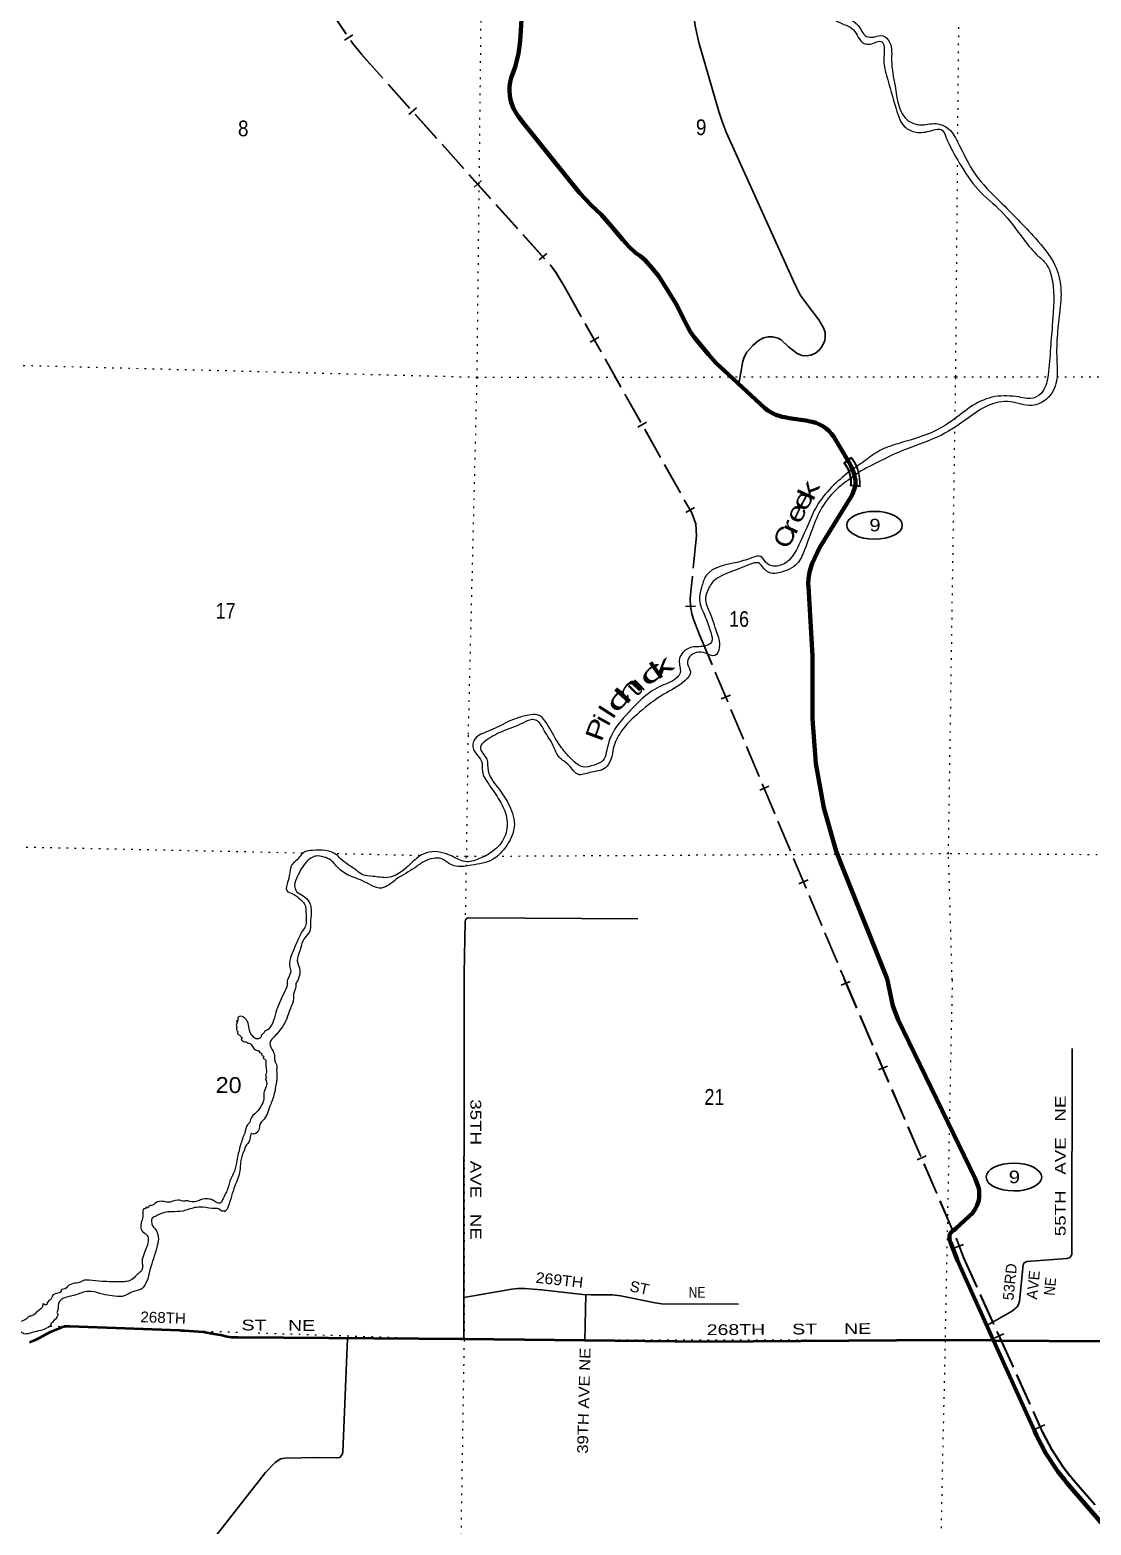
# Model space of a CAD drawing. Header units: feet. Extents: x -493433 to -244333, y 184684 to 373072.
# Drawn here: x -295045 to -283230, y 271217 to 287865 of the extents above; entities that cross this region are included whole.
import ezdxf
from ezdxf.enums import TextEntityAlignment as Align

# ---------------------------------------------------------------- set-up
doc = ezdxf.new("R2010")
doc.units = ezdxf.units.FT
doc.header["$LTSCALE"] = 60
doc.linetypes.add('DOTTED', pattern=[1.5, 0.3, -1.2])
doc.linetypes.add('LONG_DASHED', pattern=[7.5, 6, -1.5])
for name, color, linetype, lineweight in [('17', 7, 'Continuous', 25), ('23', 7, 'Continuous', 70), ('26', 7, 'Continuous', 40), ('27', 7, 'Continuous', 13), ('29', 7, 'Continuous', 25), ('30', 7, 'Continuous', 13), ('39', 7, 'Continuous', 13), ('41', 7, 'Continuous', 13), ('59', 7, 'Continuous', 13), ('63', 7, 'Continuous', 25), ('7', 7, 'DOTTED', 13)]:
    doc.layers.add(name, color=color, linetype=linetype, lineweight=lineweight)

msp = doc.modelspace()

# ---------------------------------------------------------------- linework, layer by layer
at = {"layer": '17'}
for centre in [(-285641.79, 282349.87), (-284089.24, 275092.34)]:
    msp.add_ellipse(centre, major_axis=(-309.24, 1), ratio=0.500121, dxfattribs=at)
at = {"layer": '23'}
msp.add_line((-285940.25, 283076.76), (-285940.52, 283077.22), dxfattribs=at)
for points in [[(-285940.52, 283077.22), (-286071.07, 283297.53), (-286093.24, 283334.19), (-286119.12, 283368.32), (-286148.43, 283399.57), (-286180.85, 283427.58), (-286216.01, 283452.04), (-286253.54, 283472.7), (-286293.02, 283489.32), (-286334.03, 283501.73), (-286376.1, 283509.78), (-286384.94, 283510.89), (-286590.22, 283543.59), (-286619.9, 283548.05), (-286644.79, 283551.79), (-286669.9, 283557.84), (-286693.78, 283563.59), (-286741.17, 283580.42), (-286786.53, 283602.1), (-286829.38, 283628.41), (-286861.43, 283652.5), (-287365.04, 284118.04), (-287404.56, 284156.06), (-287488.87, 284250.31), (-287629.23, 284421.94), (-287647.67, 284444.47), (-287692.84, 284508.56), (-287731.07, 284577.02), (-287852.73, 284817.1), (-288003.99, 285062.44), (-288047.6, 285125.17), (-288139.47, 285237.06), (-288150.75, 285251.1), (-288196.4, 285300.74), (-288246.98, 285345.35), (-288301.95, 285384.41), (-288374.5, 285450.46), (-288442.26, 285526.26), (-288582.99, 285695.23), (-288683.96, 285810.21), (-288791.9, 285910.26), (-288924.93, 286051.78), (-289548.03, 286825.34), (-289607.34, 286905.69), (-289635.69, 286947.09), (-289659.56, 286991.22), (-289678.68, 287037.6), (-289692.85, 287085.73), (-289701.91, 287135.07), (-289705.77, 287185.09), (-289704.37, 287235.24), (-289697.74, 287284.97), (-289685.95, 287333.74), (-289669.12, 287381), (-289659.44, 287402.73), (-289639.67, 287463.56), (-289605.89, 287602.47), (-289586.82, 287744.16), (-289567.88, 288035.23)], [(-285502.4, 277297.73), (-286000.83, 278549.23), (-286068.94, 278722.69), (-286207.35, 279203.21), (-286294.78, 279695.57), (-286330.26, 280194.36), (-286330.97, 280248.8), (-286333.23, 280896.08), (-286375.53, 281666.73), (-286379.51, 281693.94), (-286375.92, 281757.63), (-286365.14, 281825.62), (-286347.31, 281892.12), (-286335.49, 281923.11), (-286255.59, 282099.23), (-285904.74, 282663.13), (-285888.42, 282697.6), (-285855.35, 282780.66), (-285851.94, 282807.75), (-285853.99, 282848.71), (-285862.83, 282896.28), (-285869.64, 282923.37), (-285883.94, 282961.02), (-285900.27, 283002.65), (-285925.46, 283048.23), (-285940.52, 283077.22)], [(-284315.35, 273270.96), (-284718.56, 274163.7), (-284795.4, 274366.46), (-284801.08, 274383.37), (-284804.97, 274400.78), (-284807.01, 274418.5), (-284807.05, 274422.81), (-284806.32, 274447.85), (-284791.59, 274472.81), (-284789.75, 274475.24), (-284784.04, 274481.32), (-284758.92, 274499.97), (-284734.06, 274524.88), (-284548.4, 274694.68), (-284534.46, 274712.69), (-284516.39, 274740.84), (-284501.36, 274770.73), (-284489.54, 274802.02), (-284481.05, 274834.38), (-284476, 274867.45), (-284474.42, 274900.87), (-284476.35, 274934.26), (-284481.76, 274967.28), (-284490.59, 274999.54), (-284519.35, 275075.02), (-285379.44, 276843.29), (-285438.27, 276997.43), (-285502.4, 277297.73)], [(-280615.46, 267950), (-281331.4, 269111.79), (-281375.71, 269184.82), (-281426.93, 269263.54), (-281581.37, 269467.39), (-281609.47, 269500.41), (-283482.64, 271665.95), (-283502.81, 271690.95), (-283523.4, 271715.95), (-283601.34, 271814.56), (-283736.62, 272020.66), (-283836.71, 272214.77), (-283849.65, 272239.85), (-283860.9, 272264.77), (-284315.35, 273270.96)]]:
    msp.add_lwpolyline(points, dxfattribs=at)
at = {"layer": '26'}
for points in [[(-284315.35, 273270.96), (-284322.59, 273271), (-284862.12, 273276.91), (-287528.57, 273256.63), (-290211.12, 273285.74), (-292727.51, 273304.27), (-292744.63, 273303.95), (-292796.34, 273306.59), (-292847.49, 273314.63), (-292921.37, 273330.98), (-292946.4, 273336.52), (-292971.37, 273340.62), (-293115.12, 273364.21), (-293325.65, 273379.49), (-293354.32, 273381.57), (-293375.65, 273382.34), (-294599.18, 273426.78), (-294625.61, 273427.74), (-294649.18, 273428.04), (-294662.14, 273426.53), (-294665.76, 273425.72), (-294684.95, 273420.19), (-294715.76, 273407.42), (-294818.76, 273364.7), (-294949.66, 273293.88), (-294994.73, 273271.2), (-295049.22, 273250.16)], [(-284315.35, 273270.96), (-282467.36, 273259.71)]]:
    msp.add_lwpolyline(points, dxfattribs=at)
at = {"layer": '29'}
for p, q in [((-287597.68, 287724.48), (-287376.39, 286957.13)), ((-290210.89, 277358.47), (-290199.67, 277938.17)), ((-290160.8, 277978.3), (-288275.04, 277967.76)), ((-290210.89, 277358.47), (-290213.07, 273288.65)), ((-288855.33, 273783.66), (-288868.44, 273271.17))]:
    msp.add_line(p, q, dxfattribs=at)
for points in [[(-287597.68, 287724.48), (-287638.91, 287911.37), (-287650.88, 287994.13), (-287656.33, 288111.74), (-287665.04, 288264.2), (-287674.82, 288320.83), (-287719.13, 288482.1)], [(-287292.72, 286726.7), (-287338.53, 286846.36), (-287376.39, 286957.13)], [(-287292.72, 286726.7), (-286544.02, 285068.8), (-286508.05, 284989.49)], [(-287150.75, 283925.12), (-287106.7, 284176.13), (-287091.46, 284219.69), (-287063.16, 284276.32), (-286997.86, 284350.37), (-286936.91, 284404.82), (-286878.13, 284435.31), (-286823.71, 284446.2), (-286773.65, 284446.2), (-286712.7, 284430.96), (-286680.05, 284413.53), (-286597.33, 284337.3), (-286503.73, 284263.25), (-286451.49, 284241.47), (-286403.6, 284237.11), (-286349.18, 284243.65), (-286296.93, 284267.61), (-286253.4, 284302.45), (-286222.92, 284343.84), (-286194.62, 284407), (-286190.27, 284450.56), (-286192.45, 284494.12), (-286209.86, 284546.39), (-286262.11, 284635.69), (-286436.25, 284868.73), (-286471.08, 284914.47), (-286508.05, 284989.49)], [(-290199.67, 277938.17), (-290195.15, 277953.13), (-290187.54, 277965.66), (-290174.48, 277974.91), (-290160.8, 277978.3)], [(-283440.69, 276522.59), (-283443.65, 274234.04), (-283452.71, 274215.83), (-283462.09, 274201.76), (-283472.73, 274194), (-283500.64, 274186.6), (-283946.31, 274151.79), (-283974.38, 274137.99), (-283986.17, 274114.26), (-284026.47, 273711.38), (-284037.75, 273673.31), (-284054.16, 273647.51), (-284106.67, 273601.81), (-284392.23, 273441.17)], [(-290212.82, 273752.74), (-289677.83, 273843.41), (-289612.89, 273850.39), (-289533.18, 273850.39), (-289349.36, 273837.96), (-288889.54, 273785.97), (-288801.7, 273780.03), (-288557.06, 273780.46), (-288468.79, 273770.65), (-288083.94, 273689.94), (-288011.62, 273679.17), (-287154.53, 273678.57)], [(-291507.89, 273295.29), (-291561.15, 272029.65), (-291568.3, 272004.2), (-291578.86, 271987.18), (-291596.44, 271971.36), (-291626.5, 271964.19), (-291830.75, 271969.59), (-292205.55, 271961.69), (-292254.09, 271954.35), (-292315.05, 271912.13), (-292422.93, 271801.97), (-292971.52, 271100.56), (-292998.21, 271041.25), (-293013.72, 270950.45), (-293006.31, 270823.62), (-292979.26, 270557.01), (-292969.42, 270228.17), (-292968.34, 267941.58), (-293120.81, 262709.59), (-293141.34, 260338.67)]]:
    msp.add_lwpolyline(points, dxfattribs=at)
at = {"layer": '39'}
msp.add_line((-285791.2, 282954.65), (-285908.52, 282869.88), dxfattribs=at)
for points in [[(-283310.21, 298082.26), (-283478.04, 298027.38), (-283539.15, 297959.36), (-283506.08, 297827.86), (-283400.51, 297687.59), (-283339.88, 297483.18), (-283396.32, 297263.76), (-283499.63, 297210.27), (-283614.7, 297193.22), (-283672.14, 297084.8), (-283746.7, 296867.58), (-283902.02, 296639.02), (-284266.89, 296422.58), (-284578.59, 296288.37), (-284810.19, 296094.86), (-284938.8, 295920.53), (-285030.54, 295808.41), (-285093.48, 295760.59), (-285200.27, 295767.67), (-285509.96, 295853.41), (-285660.95, 295877.07), (-285930.5, 295942.24), (-286076.03, 295901.27), (-286244.18, 295812.09), (-286428.64, 295702.88), (-286528.81, 295552.49), (-286608.87, 295395.86), (-286569.93, 295244.13), (-286504.92, 295078.02), (-286482.67, 294865.9), (-286515.34, 294599.84), (-286565.94, 294358.16), (-286675.66, 294264.37), (-286975.84, 294067.49), (-287086.03, 293923.25), (-287085.63, 293745.66), (-287056.58, 293616.22), (-287050.1, 293442.61), (-287001.16, 293282.71), (-286826.83, 293165.99), (-286764.93, 293100.81), (-286773.41, 293054.48), (-286884.6, 293021.25), (-287115, 292958.9), (-287291.27, 292863.74), (-287361.09, 292725.17), (-287441.83, 292493.87), (-287577.02, 292261.09), (-287651.62, 292039.82), (-287637.45, 291825.77), (-287537.48, 291733.99), (-287293.95, 291689.25), (-287161.41, 291631.46), (-287073.56, 291537.78), (-286960.82, 291300.58), (-286818.1, 290812.84), (-286747.84, 290559.9), (-286740.88, 290438.75), (-286838.62, 290332.74), (-286962.38, 290247.16), (-287036.43, 290086.43), (-287045.19, 289789.86), (-286977.57, 289468.34), (-286736.78, 289122.94), (-286508.5, 288953.23), (-286378.61, 288826.85), (-286234.26, 288518.71), (-286196.3, 288260.03), (-286141.85, 288041.55), (-286051.89, 287957.94), (-285875.32, 287865.42), (-285757.75, 287714.94), (-285691.3, 287706.23), (-285614.44, 287733.73), (-285560.01, 287733.21), (-285534.39, 287668.38), (-285537.83, 287513.02), (-285507.01, 287355.32), (-285401.51, 286987.01), (-285290.56, 286774.04), (-285161.99, 286724.36), (-284990.4, 286748.93), (-284897.59, 286756.11), (-284845.94, 286672.87), (-284693.39, 286378.77), (-284488.39, 286088.2), (-284232.53, 285847.6), (-283979.39, 285530.33), (-283817.77, 285347.14), (-283731.88, 285259.53), (-283661.06, 285067.13), (-283659.16, 284613.04), (-283681.96, 284324.68), (-283708.9, 284024.25), (-283769.04, 283841.19), (-283858.4, 283769.4), (-284035.72, 283779.19)], [(-283310.21, 298082.26), (-283399.83, 297982.23), (-283446.79, 297918.1), (-283387.14, 297826.71), (-283276.19, 297613.74), (-283262.11, 297389.6), (-283377.03, 297168.72), (-283488.21, 297135.49), (-283554.9, 297117.98), (-283611.96, 297051.93), (-283656.23, 296840.46), (-283797.24, 296631.95), (-284038.72, 296460.73), (-284389, 296296.63), (-284638.17, 296165.85), (-284827.72, 295941.66), (-284966.64, 295741.2), (-285092.22, 295677.83), (-285233.2, 295693.32), (-285647.55, 295798.24), (-285927.38, 295843.33), (-286060.55, 295830.49), (-286236.78, 295739.36), (-286380.69, 295656), (-286440.22, 295539.53), (-286512.4, 295362.64), (-286501.23, 295261.62), (-286425.56, 295157.97), (-286388.44, 295028.45), (-286417.97, 294885.46), (-286440.37, 294641.49), (-286481.2, 294365.41), (-286559.05, 294228.94), (-286765.91, 294095.73), (-286973.06, 293930.23), (-287034.59, 293815.8), (-286993.2, 293712.48), (-286980.49, 293558.98), (-286977.79, 293413.65), (-286876.19, 293279.48), (-286671.73, 293150.36), (-286644.43, 293049.19), (-286703.47, 292987.21), (-286905.5, 292940.73), (-287190.87, 292820.39), (-287280.95, 292669.91), (-287371.75, 292440.72), (-287504.44, 292260.38), (-287579.27, 292014.9), (-287534.27, 291865.13), (-287383.85, 291778.92), (-287154.67, 291708.08), (-286996.7, 291565.29), (-286874.34, 291277.54), (-286720.08, 290729.15), (-286663.83, 290486.44), (-286699.21, 290365.7), (-286774.48, 290291.76), (-286912.5, 290190.17), (-286986.66, 290017.34), (-286976.54, 289801.31), (-286890.63, 289495.75), (-286723.43, 289260.03), (-286465.39, 289037.57), (-286212.14, 288732.41), (-286138.51, 288406.79), (-286088.07, 288190.37), (-286008.71, 288050.35), (-285824.46, 287915.38), (-285730.83, 287793.38), (-285654.3, 287784.57), (-285545.29, 287799.66), (-285475.36, 287730.37), (-285451.07, 287520.26), (-285413.3, 287241.4), (-285265.63, 286854.52), (-285139.04, 286808.9), (-284955.46, 286821.25), (-284832.9, 286775.66), (-284717.4, 286619.15), (-284521.09, 286260.06), (-284241.67, 285950.6), (-283850.23, 285545.22), (-283633.21, 285246.47), (-283566.99, 284991.55), (-283581.65, 284711.18), (-283608.28, 284445.05), (-283610.88, 284160.53), (-283614.78, 283954.73), (-283725.48, 283753.99), (-283889.43, 283682.93), (-284130.99, 283723.61), (-284377.31, 283683.61), (-284596.32, 283544.47), (-284896.44, 283353.64), (-285286.97, 283197.99), (-285791.2, 282954.65)], [(-284035.72, 283779.19), (-284301.82, 283781.77), (-284548.7, 283681.24), (-284851.08, 283464.19), (-285302.34, 283280.88), (-285514.65, 283212.31), (-285603.76, 283168.77), (-285764.05, 283057.31), (-285926.8, 282943.56)], [(-285926.8, 282943.56), (-286119.47, 282772.17), (-286284.69, 282561.87), (-286381.3, 282358.98), (-286500.62, 282097.79), (-286610.88, 281945.48), (-286770.62, 281894.56), (-286854.88, 281939.77), (-286908.74, 282002.85), (-286985.43, 281993.51), (-287169.41, 281936.76), (-287513.46, 281792.77), (-287562.93, 281674.19), (-287590.56, 281519.06), (-287525.75, 281330.76), (-287462.85, 281154.58), (-287455.74, 281049.57), (-287532.77, 281003.9), (-287690.18, 280987.26), (-287775.36, 280931.58), (-287816.49, 280843.18), (-287805.59, 280711.9), (-287838.36, 280655.71), (-288012.6, 280562.55), (-288378.19, 280267.42), (-288574.15, 280002.93), (-288628.24, 279819.81), (-288665.36, 279729.35), (-288764.6, 279679.86), (-288889.79, 279658.88), (-288990.03, 279720.39), (-289099.83, 279838.5), (-289197.32, 279980.71), (-289328.45, 280191.85), (-289374.45, 280232.66), (-289469.16, 280237.61), (-289620.68, 280202.76), (-289940.55, 280056.52), (-290090.54, 279969.17), (-290113.25, 279910.87), (-290073.95, 279799.49), (-290018.19, 279724.29), (-290007.14, 279609.15), (-289935.88, 279465.18), (-289816.57, 279284.41), (-289737.67, 279093.95), (-289751.5, 278904.39), (-289867.94, 278738.02), (-290028.08, 278642.7), (-290181.65, 278603.82), (-290344.41, 278663.92), (-290471.02, 278707.53), (-290600.02, 278710.8), (-290709.32, 278663.42), (-290833.28, 278555.64), (-291064.29, 278426.71), (-291227.47, 278440.39), (-291338.2, 278457.61), (-291400.3, 278500.59), (-291502.49, 278570.19), (-291590.56, 278639.66), (-291632.52, 278680.43), (-291900.21, 278729.43), (-291987.06, 278712.11), (-292082.73, 278612.14), (-292131.55, 278564.17), (-292146.13, 278513.86), (-292173.53, 278382.96), (-292186.55, 278282.18), (-292114.33, 278243.14), (-292032.23, 278181.8), (-291990.3, 278137), (-291971.29, 278011.69), (-291978.5, 277884.62), (-292011.23, 277832.47), (-292072.85, 277707.95), (-292132.62, 277565.24), (-292155.92, 277442.37), (-292139.03, 277383.75)], [(-285908.52, 282869.88), (-286014.44, 282793.35), (-286209.99, 282573.26), (-286320.95, 282344.27), (-286420.17, 282076.83), (-286502.21, 281924.25), (-286706.77, 281821.29), (-286797.54, 281816.11), (-286889.63, 281887.64), (-286933.59, 281930.44), (-286959.78, 281932.71), (-287040.64, 281909.28), (-287269.28, 281818.66), (-287453.78, 281705.42), (-287488.62, 281643.2), (-287521.85, 281536.56), (-287474.95, 281374.66), (-287400.3, 281160.02), (-287369.59, 280990.21), (-287420.84, 280897.87), (-287523.41, 280925.1), (-287624.15, 280932.13), (-287701.2, 280884.44), (-287724.07, 280807.98), (-287690.63, 280716.84), (-287749.98, 280620.55), (-287987.26, 280467.46), (-288257.22, 280268.26), (-288464.87, 280048.29), (-288547.11, 279873.51), (-288576.53, 279742.62), (-288637.87, 279648.37), (-288813.75, 279595.58), (-288938.94, 279574.59), (-289042.85, 279676.5), (-289148.9, 279764.31), (-289232.14, 279920.5), (-289327.47, 280078.83), (-289405.2, 280176.45), (-289457.54, 280185.03), (-289556.67, 280147.65), (-289789.4, 280051.02), (-289981.92, 279941.89), (-290028.84, 279881.8), (-290003.28, 279810.92), (-289959.52, 279745.92), (-289944.54, 279620.65), (-289837.4, 279431.93), (-289720.08, 279253.21), (-289651.63, 279022.49), (-289758.93, 278753.11), (-289895.16, 278627.29), (-290127.57, 278564.96), (-290299.05, 278552.49), (-290379.41, 278583.54), (-290465.6, 278638.86), (-290554.3, 278639.72), (-290655.41, 278606.39), (-290758.86, 278536.76), (-290965.68, 278407.59), (-291129.87, 278310.29), (-291342.84, 278391.06), (-291521.59, 278465.44), (-291643.63, 278567.52), (-291691.55, 278618.44), (-291773.87, 278655.56), (-291858.45, 278666.47), (-291969.95, 278598.94), (-292066.14, 278442.46), (-292099.35, 278337.84), (-292075.75, 278273.03), (-292001.62, 278221.86), (-291937.71, 278156.67), (-291912.53, 278043.41), (-291921.76, 277916.36), (-291928.58, 277831.67), (-291985.71, 277757.56), (-292037.34, 277622.85), (-292068.71, 277500.05), (-292039.21, 277394.54), (-292038.43, 277382.25)], [(-292139.05, 277384.28), (-292166.2, 277311.38), (-292176.49, 277291.27), (-292181.1, 277236.77), (-292218.46, 277136.11), (-292307.41, 276922.79), (-292412.31, 276725.79), (-292432.59, 276713.86), (-292449.02, 276685.74), (-292461.2, 276677.78), (-292475.61, 276649.63), (-292530.22, 276631.97), (-292568.15, 276666.69), (-292574.14, 276672.81), (-292622.95, 276822.81), (-292640.81, 276849.24), (-292711.04, 276880.23), (-292731.48, 276854.16), (-292735.79, 276827.94), (-292749.9, 276828.08), (-292739.86, 276823.94), (-292750.39, 276781.6), (-292742.54, 276761.33), (-292744.84, 276735.08), (-292731.04, 276704.64), (-292735.18, 276694.58), (-292713.25, 276672.14), (-292705.28, 276663.98), (-292683.37, 276637.5), (-292689.46, 276633.52), (-292651.55, 276596.77), (-292637.44, 276596.65), (-292621.47, 276582.34), (-292611.37, 276584.27), (-292581.3, 276567.81), (-292505.44, 276498.38), (-292487.35, 276492.14), (-292491.47, 276484.1), (-292463.44, 276465.64), (-292467.56, 276457.6), (-292457.59, 276447.4), (-292441.66, 276429.06), (-292449.85, 276417.02), (-292429.8, 276406.72), (-292418.16, 276364.18), (-292419.59, 276228.81), (-292421.71, 276218.73), (-292411.8, 276202.47), (-292422.05, 276186.4), (-292416.2, 276168.17), (-292439.85, 276028.98), (-292442.55, 275964.35), (-292473.7, 275877.77), (-292522.76, 275813.59), (-292590.14, 275733.42), (-292598.51, 275705.22), (-292621, 275675.12), (-292654.23, 275582.51), (-292660.46, 275566.4), (-292706.26, 275429.45), (-292740.14, 275276.22), (-292767.58, 275159.3), (-292823.37, 275030.52), (-292838.06, 274976.11), (-292899.96, 274841.34), (-292926.58, 274803.2), (-292964.81, 274809.64), (-293010.89, 274836.35), (-293067.21, 274849.03), (-293135.82, 274841.61), (-293158.1, 274831.72), (-293265.06, 274820.63), (-293311.36, 274827.14), (-293321.46, 274825.22), (-293393.92, 274836.02), (-293513.13, 274810.91), (-293565.43, 274821.52), (-293642.19, 274806.1), (-293690.89, 274776.27), (-293713.1, 274772.44), (-293735.53, 274748.41), (-293743.47, 274760.61), (-293753.72, 274744.55), (-293775.98, 274736.68), (-293786.61, 274684.25), (-293810.18, 274553.14), (-293798.68, 274496.46), (-293790.72, 274486.28), (-293738.79, 274441.32), (-293727.18, 274394.75), (-293731.6, 274358.42), (-293791.89, 274185.24), (-293796.42, 274138.81), (-293788.79, 274098.33)], [(-292038.43, 277382.25), (-292065.76, 277278.07), (-292086.36, 277235.85), (-292084.59, 277213.61), (-292109.64, 277131), (-292112.46, 277056.27), (-292127, 277016.01), (-292209.86, 276806.68), (-292261.08, 276728.37), (-292310.08, 276670.25), (-292373.51, 276581.96), (-292338.17, 276492.71), (-292320.67, 276431.93), (-292317.17, 276381.38), (-292301.39, 276348.9), (-292297.89, 276298.36), (-292298.04, 276284.21), (-292297.22, 276171.05), (-292305.83, 276120.62), (-292339.71, 275967.39), (-292364.57, 275902.97), (-292395.75, 275814.38), (-292438.93, 275736), (-292488.07, 275663.73), (-292488.18, 275653.63), (-292553.56, 275571.42), (-292575.66, 275577.7), (-292596.51, 275513.25), (-292619.17, 275466.99), (-292635.47, 275450.98), (-292664.48, 275376.51), (-292670.66, 275364.45), (-292700.14, 275245.53), (-292704.75, 275191.01), (-292707.04, 275164.77), (-292763.29, 274993.58), (-292836.28, 274763.94), (-292844.55, 274743.82), (-292870.69, 274711.47)], [(-292873.11, 274711.77), (-292873.18, 274705.71), (-292871.1, 274711.75), (-292889.24, 274711.93), (-292945.4, 274738.74), (-292977.63, 274741.07), (-293122.61, 274756.61), (-293211.36, 274751.41), (-293340.78, 274714.28), (-293469.9, 274705.43), (-293524.36, 274701.92), (-293611.33, 274674.47), (-293664.02, 274648.71), (-293674.14, 274644.78), (-293688.98, 274576.21), (-293677.23, 274543.78), (-293657.27, 274525.4), (-293649.31, 274515.22), (-293615.96, 274428.01), (-293627.08, 274329.12), (-293712.74, 274045.06), (-293737.96, 273948.32), (-293762.71, 273896.03), (-293795.43, 273851.89), (-293850.08, 273830.2), (-293902.66, 273814.54), (-294001.95, 273767.01), (-294074.55, 273763.68), (-294183.27, 273776.85), (-294277.77, 273799.99), (-294301.9, 273806.28), (-294414.67, 273817.48), (-294542.08, 273778.3), (-294712.13, 273711.25), (-294730.74, 273666.98), (-294731.04, 273638.7), (-294739.51, 273600.39), (-294739.8, 273572.11), (-294733.79, 273570.03), (-294750.36, 273527.76), (-294764.68, 273507.7), (-294776.8, 273505.79), (-294770.77, 273503.71), (-294783.02, 273489.68), (-294791.25, 273473.61), (-294805.4, 273469.7), (-294813.76, 273441.49), (-294828.02, 273427.48), (-294957.58, 273376.21), (-294973.73, 273374.34), (-295113.11, 273347.41), (-295221.42, 273398.97), (-295229.49, 273399.04), (-295229.3, 273417.23), (-295243.17, 273439.58), (-295432.09, 273493.94), (-295530.57, 273521.16), (-295583.06, 273513.59), (-295599.3, 273503.64), (-295684.28, 273319.65)], [(-293788.79, 274098.33), (-293797.21, 274064.06), (-293815.65, 274035.95), (-293850.22, 274008), (-293899.11, 273959.98), (-293967.96, 273930.35), (-294026.48, 273924.85), (-294242.12, 273930.97), (-294387.14, 273942.48), (-294455.73, 273937.09), (-294469.93, 273929.14), (-294615.56, 273884.08), (-294670.42, 273842.18), (-294698.75, 273832.35), (-294698.82, 273826.29), (-294788, 273780.68), (-294818.83, 273724.41), (-294835.04, 273716.48), (-294861.72, 273672.29), (-294869.82, 273668.33), (-294897.89, 273682.75), (-294902.11, 273664.6), (-294961.3, 273596.48), (-295018.23, 273550.55), (-295052.62, 273538.76), (-295095.3, 273506.85), (-295103.4, 273502.89), (-295117.6, 273494.94), (-295176.07, 273493.49), (-295176, 273499.55), (-295274.28, 273546.98), (-295356.67, 273572.01), (-295436.89, 273611.18), (-295465.07, 273615.49), (-295636.51, 273607.05), (-295679.13, 273579.17), (-295718.03, 273522.98), (-295736.45, 273496.89), (-295786.03, 273357.66)]]:
    msp.add_spline(points, degree=3, dxfattribs=at)
at = {"layer": '59'}
for points in [[(-285982.93, 283043.46), (-285940.52, 283077.22), (-285900.79, 283108.84)], [(-285907.95, 282788.72), (-285905.55, 282825.61), (-285907.53, 282861.92), (-285913.3, 282897.82), (-285922.79, 282932.92), (-285935.89, 282966.84), (-285952.47, 282999.2), (-285972.34, 283029.66), (-285982.93, 283043.46)], [(-285971.8, 283042.1), (-285935.54, 283070.96), (-285901.38, 283098.15)], [(-285899.47, 282795.94), (-285897.54, 282825.57), (-285899.56, 282862.77), (-285905.47, 282899.5), (-285915.18, 282935.41), (-285928.58, 282970.11), (-285945.54, 283003.22), (-285965.81, 283034.29), (-285971.8, 283042.1)], [(-285901.38, 283098.15), (-285868.58, 283047.88), (-285847.37, 283006.49), (-285830.61, 282963.1), (-285818.47, 282918.19), (-285811.1, 282872.27), (-285808.56, 282825.82), (-285809.66, 282804.02), (-285810.5, 282787.34)], [(-285802.93, 282778.57), (-285801.67, 282803.62), (-285800.55, 282825.84), (-285803.13, 282873.12), (-285810.64, 282919.87), (-285823, 282965.59), (-285840.06, 283009.76), (-285861.65, 283051.9), (-285887.53, 283091.56), (-285900.79, 283108.84)], [(-285802.93, 282778.57), (-285828.43, 282781.04), (-285907.95, 282788.72)], [(-285810.5, 282787.34), (-285827.66, 282789), (-285899.47, 282795.94)]]:
    msp.add_lwpolyline(points, dxfattribs=at)
at = {"layer": '63'}
for p, q in [((-291542.32, 287750.26), (-291450.52, 287811.95)), ((-290825.26, 286923.88), (-290742.87, 286997.68)), ((-290099.47, 286113.56), (-290017.08, 286187.36)), ((-289373.68, 285303.24), (-289291.29, 285377.03)), ((-288809.08, 284389.75), (-288712.66, 284443.96)), ((-288275.96, 283441.5), (-288179.55, 283495.7)), ((-287742.85, 282493.24), (-287646.44, 282547.45)), ((-287746.02, 281446.15), (-287635.41, 281447.44)), ((-287347.33, 280415.59), (-287245.43, 280458.6)), ((-286919.96, 279400.31), (-286818.06, 279443.32)), ((-286483.88, 278358.87), (-286381.97, 278401.89)), ((-286014, 277227.15), (-285912.47, 277271.04)), ((-285598.24, 276284.32), (-285496.71, 276328.21)), ((-285166.58, 275285.79), (-285065.05, 275329.68)), ((-284752.47, 274302.69), (-284649.04, 274341.88)), ((-284300.64, 273301.58), (-284199.84, 273347.11)), ((-283844.8, 272288.63), (-283743.99, 272334.16))]:
    msp.add_line(p, q, dxfattribs=at)
at = {"layer": '63', "linetype": 'LONG_DASHED'}
for p, q in [((-285983.99, 277303.9), (-284722.72, 274386.32)), ((-285980.23, 277305.53), (-284723.5, 274388.22))]:
    msp.add_line(p, q, dxfattribs=at)
at = {"layer": '63', "linetype": 'LONG_DASHED', "lineweight": 13}
msp.add_lwpolyline([(-291727.79, 288116.79), (-291458.23, 287715.66), (-291357.76, 287594.1), (-289253.61, 285244.87), (-289191.98, 285163.59), (-289086.05, 284985.46), (-287681.01, 282486.29), (-287635.66, 282362.84), (-287626.59, 282230.27), (-287696.6, 281539.61), (-287695.51, 281445.96), (-287680.04, 281363.68), (-287658.51, 281291.33), (-287593.21, 281127.99), (-285979.49, 277304.74)], dxfattribs=at)
at = {"layer": '63', "linetype": 'LONG_DASHED'}
for points in [[(-291724.29, 288118.93), (-291454.94, 287718.12), (-291354.65, 287596.77), (-289250.44, 285247.48), (-289188.57, 285165.88), (-289082.5, 284987.51), (-287677.27, 282488.01), (-287631.61, 282363.7), (-287622.48, 282230.2), (-287692.5, 281539.43), (-287691.41, 281446.37), (-287676.05, 281364.65), (-287654.63, 281292.68), (-287589.42, 281129.55), (-285980.04, 277305.28)], [(-284722.72, 274386.32), (-284649.25, 274192.45), (-284247, 273301.83)], [(-284722.72, 274386.32), (-284645.46, 274194.02), (-284243.26, 273303.52)], [(-284247, 273301.83), (-283792.55, 272295.64), (-283782.1, 272272.5), (-283770.05, 272249.15), (-283671.76, 272058.53), (-283540.45, 271858.48), (-283465.03, 271763.05), (-283444.68, 271738.34), (-283425.08, 271714.04), (-281552.55, 269549.25), (-281522.87, 269514.38), (-281365.53, 269306.69), (-281312.2, 269224.73), (-281267.41, 269150.92), (-280551.61, 267989.35), (-279841.2, 266836.51)], [(-284243.26, 273303.52), (-283788.81, 272297.33), (-283778.41, 272274.29), (-283766.41, 272251.03), (-283668.21, 272060.6), (-283537.12, 271860.88), (-283461.84, 271765.62), (-283441.5, 271740.93), (-283421.93, 271716.67), (-281549.44, 269551.92), (-281519.67, 269516.95), (-281362.17, 269309.05), (-281308.73, 269226.91), (-281263.91, 269153.06), (-280548.12, 267991.5)]]:
    msp.add_lwpolyline(points, dxfattribs=at)
at = {"layer": '7'}
for p, q in [((-290706.17, 278670.88), (-291637.24, 278690.49)), ((-290210.88, 277358.47), (-290210.72, 273292.67)), ((-284776.06, 277288.41), (-284856.53, 273282.98)), ((-294820.75, 273433.37), (-292716.67, 273364.32)), ((-292502.77, 273357.3), (-290219.22, 273282.37)), ((-290201.32, 273282.45), (-284865.45, 273276.23)), ((-284855.35, 273270.68), (-284971.98, 267946.12)), ((-284845.32, 273276.32), (-282206.72, 273259.27))]:
    msp.add_line(p, q, dxfattribs=at)
for points in [[(-289955, 294802.95), (-290011, 289315.95), (-290070, 283998.95), (-290167, 280011.95), (-290187, 278659.95), (-290210.88, 277358.47)], [(-284714.45, 286616.12), (-284691, 289334.95), (-284602, 294812.95)], [(-284744.24, 283527.47), (-284737, 284001.95), (-284716.14, 286419.94)], [(-296850.86, 284126.29), (-295389, 284136.95), (-290070, 283998.95), (-284737, 284001.95), (-283717.43, 284003.29)], [(-283610.96, 284003.43), (-279403, 284008.95), (-276209.15, 283968.3)], [(-284776.06, 277288.41), (-284818, 278690.95), (-284745.49, 283445.33)], [(-292010.89, 278698.36), (-295505, 278771.95), (-300788, 278813.95), (-306155, 278818.95), (-306973.16, 278849.5)], [(-279470.76, 278657.96), (-284818, 278690.95), (-289824.57, 278662.04)], [(-289987.06, 278661.1), (-290187, 278659.95), (-290340.14, 278663.17)], [(-290211.37, 273277.93), (-290297.85, 267954.57), (-290422.38, 262775.8)]]:
    msp.add_lwpolyline(points, dxfattribs=at)

# ---------------------------------------------------------------- texts
at = {"layer": '17', "width": 1.2}
for p in [(-285636.68, 282281.56), (-284084.14, 275024.03)]:
    msp.add_text(' 9 ', height=140, dxfattribs=at).set_placement(p, align=Align.CENTER)
at = {"layer": '27'}
for s, rotation, width, p in [('268TH', 357.92, 1.05, (-293816.46, 273476.5)), ('ST    NE', 359.578, 1.35, (-292689.48, 273384.73)), ('268TH     ST     NE', 0.436, 1.35, (-287508.93, 273331.78))]:
    msp.add_text(s, height=120, rotation=rotation, dxfattribs=dict(at, width=width)).set_placement(p)
at = {"layer": '30'}
for s, rotation, width, p in [('35TH   AVE   NE', 270.002, 1.3, (-290140.82, 275958.4)), ('55TH   AVE   NE', 89.926, 1.3, (-283513.39, 274433.96)), ('269TH', 353.549, 1.1, (-289418.48, 273916.34)), ('ST', 348.156, 1.05, (-288376.29, 273822.77)), ('NE', 359.96, 0.85, (-287712.52, 273748.96)), ('NE', 84.288, 0.9, (-283638.12, 273768.46)), ('39TH AVE NE', 88.535, 1.15, (-288833.28, 272010.61))]:
    msp.add_text(s, height=120, rotation=rotation, dxfattribs=dict(at, width=width)).set_placement(p)
for s, p in [('53RD', (-284095.25, 273715.74)), ('AVE', (-283831.33, 273725.16))]:
    msp.add_text(s, height=120, rotation=84.288, dxfattribs=at).set_placement(p)
at = {"layer": '41'}
for s, rotation, width, p in [('e', 62.207, 1.4, (-286407.09, 282490.68)), ('k', 65.434, 1.5, (-286326.58, 282606.98)), ('e', 64.811, 1.35, (-286471.14, 282353.67)), ('r', 65.43, 1.5, (-286520.54, 282232.35)), ('C', 65.084, 1.2, (-286601.49, 282072.54)), ('k', 35.215, 1.85, (-288058.92, 280619.91)), ('c', 42.666, 2.15, (-288164.16, 280535.84)), ('h', 47.132, 2.05, (-288410.87, 280338.86)), ('c', 52.277, 1.95, (-288502.72, 280243.41)), ('P', 69.626, 1.35, (-288682.43, 279927.99)), ('i', 61.114, 1.25, (-288605.43, 280102.44)), ('l', 57.068, 1.35, (-288553.92, 280183.07))]:
    msp.add_text(s, height=200, rotation=rotation, dxfattribs=dict(at, width=width)).set_placement(p)
msp.add_text('u', height=200, rotation=43.748, dxfattribs=at).set_placement((-288293.01, 280433.66))
at = {"layer": '7'}
for s, height, rotation, width, p in [('8', 175, 359.445, 0.9, (-292729.58, 286681.19)), ('9', 175, 359.445, 0.9, (-287630.95, 286694.44)), ('17', 175, 359.445, 0.85, (-292977.48, 281310.95)), ('16', 175, 359.445, 0.85, (-287260.8, 281219.68)), ('20', 176.4, 359.445, 1.1, (-292978.09, 276030.16)), ('21', 176.4, 359.442, 0.85, (-287536.5, 275896.48))]:
    msp.add_text(s, height=height, rotation=rotation, dxfattribs=dict(at, width=width)).set_placement(p)

doc.saveas('drawing.dxf')
